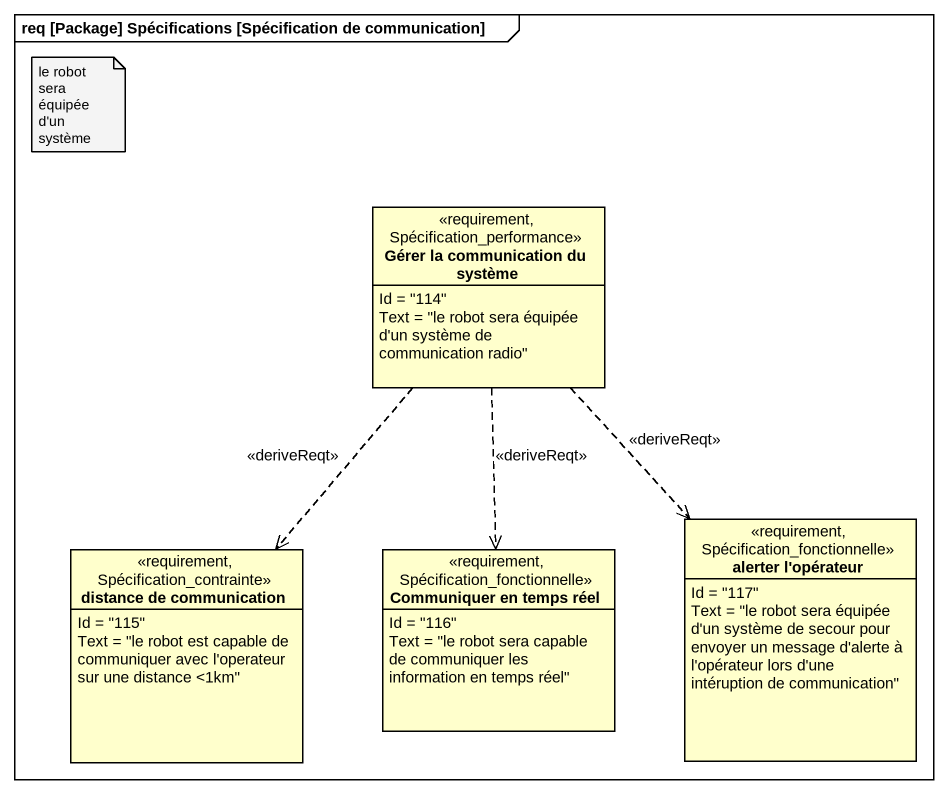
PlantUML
@startuml
mainframe req [Package] Spécifications [Spécification de communication]
hide circle
hide empty members
class "Gérer la communication du système" as Gérer_la_communication_du <<requirement, Spécification_performance>> {
  Id = "114"
  Text = "le robot sera équipée d'un système de communication radio"
}
class "alerter l'opérateur" as alerter_l_opérateur <<requirement, Spécification_fonctionnelle>> {
  Id = "117"
  Text = "le robot sera équipée d'un système de secour pour envoyer un message d'alerte à l'opérateur lors d'une intéruption de communication"
}
class "distance de communication" as distance_de_communication <<requirement, Spécification_contrainte>> {
  Id = "115"
  Text = "le robot est capable de communiquer avec l'operateur sur une distance <1km"
}
class "Communiquer en temps réel" as Communiquer_en_temps_réel <<requirement, Spécification_fonctionnelle>> {
  Id = "116"
  Text = "le robot sera capable de communiquer les information en temps réel"
}
Gérer_la_communication_du ..> alerter_l_opérateur : <<deriveReqt>>
Gérer_la_communication_du ..> distance_de_communication : <<deriveReqt>>
Gérer_la_communication_du ..> Communiquer_en_temps_réel : <<deriveReqt>>
note as N1
  le robot sera équipée d'un système
end note
@enduml
